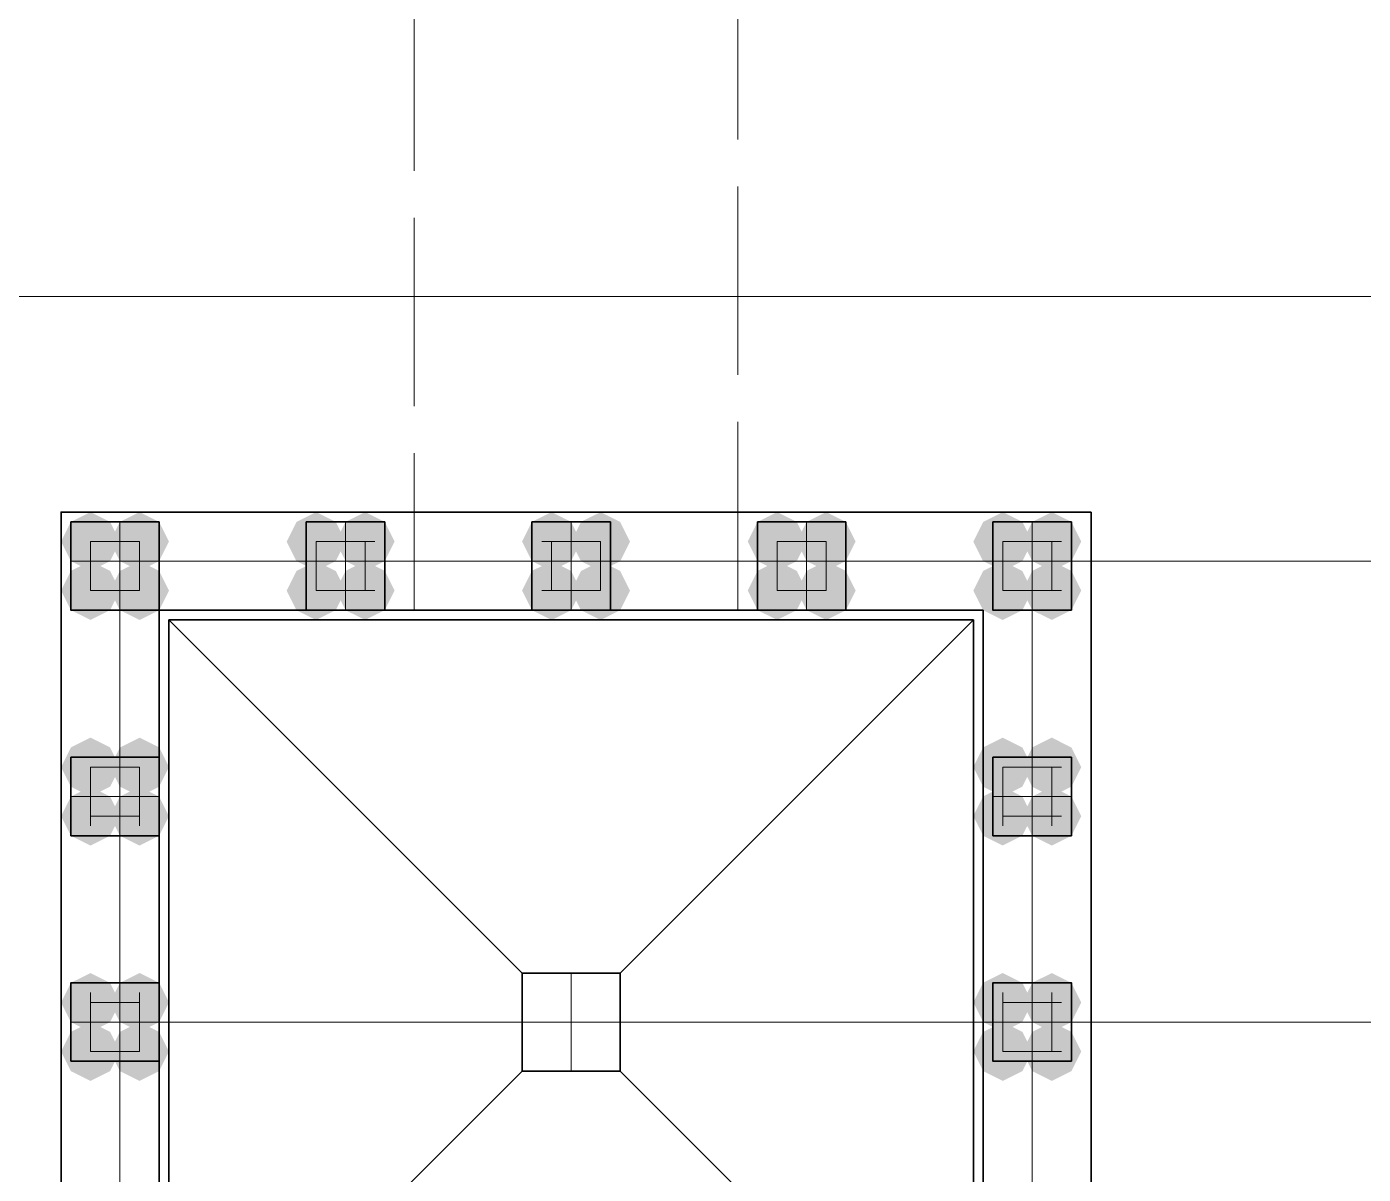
# Model space of a CAD drawing. Header units: millimetres. Extents: x 2315 to 4619, y 1334 to 1897.
# Drawn here: x 3881.62 to 3889.95, y 1524.74 to 1531.89 of the extents above; entities that cross this region are included whole.
import ezdxf

# ---------------------------------------------------------------- set-up
doc = ezdxf.new("R2010")
doc.units = ezdxf.units.MM
doc.linetypes.add('PDF_IMPORT', pattern=[1, 0.8, -0.2])
for name, color, linetype in [('PDF_中心线层', 1, 'Continuous'), ('PDF_粗实线层', 7, 'Continuous'), ('PDF_细实线层', 7, 'Continuous'), ('PDF_虚线层', 6, 'Continuous')]:
    doc.layers.add(name, color=color, linetype=linetype)
doc.layers.add('PDF_转运站初步方案', color=7, linetype='Continuous', true_color=0x00b85c)

msp = doc.modelspace()

# ---------------------------------------------------------------- hatches: boundary and pattern name
at = {"layer": 'PDF_中心线层', "transparency": 33554559}
for points in [[(3882.0203, 1528.7471), (3881.9592, 1528.7471), (3881.9592, 1528.686), (3882.0203, 1528.6249), (3882.0814, 1528.686), (3882.0814, 1528.7471)], [(3882.0203, 1528.7471), (3881.9592, 1528.7471), (3881.9592, 1528.686), (3882.0203, 1528.6249), (3882.0814, 1528.686), (3882.0814, 1528.7471)], [(3882.3257, 1528.7471), (3882.2646, 1528.7471), (3882.2646, 1528.686), (3882.3257, 1528.6249), (3882.3868, 1528.686), (3882.3868, 1528.7471)], [(3882.3257, 1528.7471), (3882.2646, 1528.7471), (3882.2646, 1528.686), (3882.3257, 1528.6249), (3882.3868, 1528.686), (3882.3868, 1528.7471)], [(3883.4252, 1528.7471), (3883.3641, 1528.7471), (3883.3641, 1528.686), (3883.4252, 1528.6249), (3883.4863, 1528.686), (3883.4863, 1528.7471)], [(3883.7306, 1528.7471), (3883.6695, 1528.7471), (3883.6695, 1528.686), (3883.7306, 1528.6249), (3883.7917, 1528.686), (3883.7917, 1528.7471)], [(3884.8911, 1528.7471), (3884.8301, 1528.7471), (3884.8301, 1528.686), (3884.8911, 1528.6249), (3884.9522, 1528.686), (3884.9522, 1528.7471)], [(3885.1965, 1528.7471), (3885.1355, 1528.7471), (3885.1355, 1528.686), (3885.1965, 1528.6249), (3885.2576, 1528.686), (3885.2576, 1528.7471)], [(3886.296, 1528.7471), (3886.2349, 1528.7471), (3886.2349, 1528.686), (3886.296, 1528.6249), (3886.3571, 1528.686), (3886.3571, 1528.7471)], [(3886.296, 1528.7471), (3886.2349, 1528.7471), (3886.2349, 1528.686), (3886.296, 1528.6249), (3886.3571, 1528.686), (3886.3571, 1528.7471)], [(3886.6014, 1528.7471), (3886.5403, 1528.7471), (3886.5403, 1528.686), (3886.6014, 1528.6249), (3886.6625, 1528.686), (3886.6625, 1528.7471)], [(3886.6014, 1528.7471), (3886.5403, 1528.7471), (3886.5403, 1528.686), (3886.6014, 1528.6249), (3886.6625, 1528.686), (3886.6625, 1528.7471)], [(3887.7009, 1528.7471), (3887.6398, 1528.7471), (3887.6398, 1528.686), (3887.7009, 1528.6249), (3887.762, 1528.686), (3887.762, 1528.7471)], [(3888.0063, 1528.7471), (3887.9452, 1528.7471), (3887.9452, 1528.686), (3888.0063, 1528.6249), (3888.0674, 1528.686), (3888.0674, 1528.7471)], [(3882.0203, 1528.4417), (3881.9592, 1528.4417), (3881.9592, 1528.3806), (3882.0203, 1528.3195), (3882.0814, 1528.3806), (3882.0814, 1528.4417)], [(3882.0203, 1528.4417), (3881.9592, 1528.4417), (3881.9592, 1528.3806), (3882.0203, 1528.3195), (3882.0814, 1528.3806), (3882.0814, 1528.4417)], [(3882.3257, 1528.4417), (3882.2646, 1528.4417), (3882.2646, 1528.3806), (3882.3257, 1528.3195), (3882.3868, 1528.3806), (3882.3868, 1528.4417)], [(3882.3257, 1528.4417), (3882.2646, 1528.4417), (3882.2646, 1528.3806), (3882.3257, 1528.3195), (3882.3868, 1528.3806), (3882.3868, 1528.4417)], [(3883.4252, 1528.4417), (3883.3641, 1528.4417), (3883.3641, 1528.3806), (3883.4252, 1528.3195), (3883.4863, 1528.3806), (3883.4863, 1528.4417)], [(3883.7306, 1528.4417), (3883.6695, 1528.4417), (3883.6695, 1528.3806), (3883.7306, 1528.3195), (3883.7917, 1528.3806), (3883.7917, 1528.4417)], [(3884.8911, 1528.4417), (3884.8301, 1528.4417), (3884.8301, 1528.3806), (3884.8911, 1528.3195), (3884.9522, 1528.3806), (3884.9522, 1528.4417)], [(3885.1965, 1528.4417), (3885.1355, 1528.4417), (3885.1355, 1528.3806), (3885.1965, 1528.3195), (3885.2576, 1528.3806), (3885.2576, 1528.4417)], [(3886.296, 1528.4417), (3886.2349, 1528.4417), (3886.2349, 1528.3806), (3886.296, 1528.3195), (3886.3571, 1528.3806), (3886.3571, 1528.4417)], [(3886.296, 1528.4417), (3886.2349, 1528.4417), (3886.2349, 1528.3806), (3886.296, 1528.3195), (3886.3571, 1528.3806), (3886.3571, 1528.4417)], [(3886.6014, 1528.4417), (3886.5403, 1528.4417), (3886.5403, 1528.3806), (3886.6014, 1528.3195), (3886.6625, 1528.3806), (3886.6625, 1528.4417)], [(3886.6014, 1528.4417), (3886.5403, 1528.4417), (3886.5403, 1528.3806), (3886.6014, 1528.3195), (3886.6625, 1528.3806), (3886.6625, 1528.4417)], [(3887.7009, 1528.4417), (3887.6398, 1528.4417), (3887.6398, 1528.3806), (3887.7009, 1528.3195), (3887.762, 1528.3806), (3887.762, 1528.4417)], [(3888.0063, 1528.4417), (3887.9452, 1528.4417), (3887.9452, 1528.3806), (3888.0063, 1528.3195), (3888.0674, 1528.3806), (3888.0674, 1528.4417)], [(3882.0203, 1527.3422), (3881.9592, 1527.3422), (3881.9592, 1527.2811), (3882.0203, 1527.2201), (3882.0814, 1527.2811), (3882.0814, 1527.3422)], [(3882.3257, 1527.3422), (3882.2646, 1527.3422), (3882.2646, 1527.2811), (3882.3257, 1527.2201), (3882.3868, 1527.2811), (3882.3868, 1527.3422)], [(3882.0203, 1527.0368), (3881.9592, 1527.0368), (3881.9592, 1526.9757), (3882.0203, 1526.9147), (3882.0814, 1526.9757), (3882.0814, 1527.0368)], [(3882.3257, 1527.0368), (3882.2646, 1527.0368), (3882.2646, 1526.9757), (3882.3257, 1526.9147), (3882.3868, 1526.9757), (3882.3868, 1527.0368)], [(3882.0203, 1525.8763), (3881.9592, 1525.8763), (3881.9592, 1525.8152), (3882.0203, 1525.7541), (3882.0814, 1525.8152), (3882.0814, 1525.8763)], [(3882.3257, 1525.8763), (3882.2646, 1525.8763), (3882.2646, 1525.8152), (3882.3257, 1525.7541), (3882.3868, 1525.8152), (3882.3868, 1525.8763)], [(3882.0203, 1525.5709), (3881.9592, 1525.5709), (3881.9592, 1525.5098), (3882.0203, 1525.4487), (3882.0814, 1525.5098), (3882.0814, 1525.5709)], [(3882.3257, 1525.5709), (3882.2646, 1525.5709), (3882.2646, 1525.5098), (3882.3257, 1525.4487), (3882.3868, 1525.5098), (3882.3868, 1525.5709)]]:
    msp.add_hatch(color=256, dxfattribs=at).paths.add_polyline_path(points)
at = {"layer": 'PDF_粗实线层', "transparency": 33554559}
for points in [[(3882.0203, 1528.8692), (3881.8982, 1528.8082), (3881.8371, 1528.686), (3881.8982, 1528.5638), (3882.0203, 1528.5028), (3882.1425, 1528.5638), (3882.2036, 1528.686), (3882.1425, 1528.8082)], [(3882.3257, 1528.8692), (3882.2036, 1528.8082), (3882.1425, 1528.686), (3882.2036, 1528.5638), (3882.3257, 1528.5028), (3882.4479, 1528.5638), (3882.509, 1528.686), (3882.4479, 1528.8082)], [(3883.4252, 1528.8692), (3883.303, 1528.8082), (3883.2419, 1528.686), (3883.303, 1528.5638), (3883.4252, 1528.5028), (3883.5474, 1528.5638), (3883.6084, 1528.686), (3883.5474, 1528.8082)], [(3883.7306, 1528.8692), (3883.6084, 1528.8082), (3883.5474, 1528.686), (3883.6084, 1528.5638), (3883.7306, 1528.5028), (3883.8528, 1528.5638), (3883.9138, 1528.686), (3883.8528, 1528.8082)], [(3884.8911, 1528.8692), (3884.769, 1528.8082), (3884.7079, 1528.686), (3884.769, 1528.5638), (3884.8911, 1528.5028), (3885.0133, 1528.5638), (3885.0744, 1528.686), (3885.0133, 1528.8082)], [(3885.1965, 1528.8692), (3885.0744, 1528.8082), (3885.0133, 1528.686), (3885.0744, 1528.5638), (3885.1965, 1528.5028), (3885.3187, 1528.5638), (3885.3798, 1528.686), (3885.3187, 1528.8082)], [(3886.296, 1528.8692), (3886.1738, 1528.8082), (3886.1128, 1528.686), (3886.1738, 1528.5638), (3886.296, 1528.5028), (3886.4182, 1528.5638), (3886.4792, 1528.686), (3886.4182, 1528.8082)], [(3886.6014, 1528.8692), (3886.4792, 1528.8082), (3886.4182, 1528.686), (3886.4792, 1528.5638), (3886.6014, 1528.5028), (3886.7236, 1528.5638), (3886.7847, 1528.686), (3886.7236, 1528.8082)], [(3887.7009, 1528.8692), (3887.5787, 1528.8082), (3887.5176, 1528.686), (3887.5787, 1528.5638), (3887.7009, 1528.5028), (3887.823, 1528.5638), (3887.8841, 1528.686), (3887.823, 1528.8082)], [(3888.0063, 1528.8692), (3887.8841, 1528.8082), (3887.823, 1528.686), (3887.8841, 1528.5638), (3888.0063, 1528.5028), (3888.1284, 1528.5638), (3888.1895, 1528.686), (3888.1284, 1528.8082)], [(3882.0203, 1528.5638), (3881.8982, 1528.5028), (3881.8371, 1528.3806), (3881.8982, 1528.2584), (3882.0203, 1528.1974), (3882.1425, 1528.2584), (3882.2036, 1528.3806), (3882.1425, 1528.5028)], [(3882.3257, 1528.5638), (3882.2036, 1528.5028), (3882.1425, 1528.3806), (3882.2036, 1528.2584), (3882.3257, 1528.1974), (3882.4479, 1528.2584), (3882.509, 1528.3806), (3882.4479, 1528.5028)], [(3883.4252, 1528.5638), (3883.303, 1528.5028), (3883.2419, 1528.3806), (3883.303, 1528.2584), (3883.4252, 1528.1974), (3883.5474, 1528.2584), (3883.6084, 1528.3806), (3883.5474, 1528.5028)], [(3883.7306, 1528.5638), (3883.6084, 1528.5028), (3883.5474, 1528.3806), (3883.6084, 1528.2584), (3883.7306, 1528.1974), (3883.8528, 1528.2584), (3883.9138, 1528.3806), (3883.8528, 1528.5028)], [(3884.8911, 1528.5638), (3884.769, 1528.5028), (3884.7079, 1528.3806), (3884.769, 1528.2584), (3884.8911, 1528.1974), (3885.0133, 1528.2584), (3885.0744, 1528.3806), (3885.0133, 1528.5028)], [(3885.1965, 1528.5638), (3885.0744, 1528.5028), (3885.0133, 1528.3806), (3885.0744, 1528.2584), (3885.1965, 1528.1974), (3885.3187, 1528.2584), (3885.3798, 1528.3806), (3885.3187, 1528.5028)], [(3886.296, 1528.5638), (3886.1738, 1528.5028), (3886.1128, 1528.3806), (3886.1738, 1528.2584), (3886.296, 1528.1974), (3886.4182, 1528.2584), (3886.4792, 1528.3806), (3886.4182, 1528.5028)], [(3886.6014, 1528.5638), (3886.4792, 1528.5028), (3886.4182, 1528.3806), (3886.4792, 1528.2584), (3886.6014, 1528.1974), (3886.7236, 1528.2584), (3886.7847, 1528.3806), (3886.7236, 1528.5028)], [(3887.7009, 1528.5638), (3887.5787, 1528.5028), (3887.5176, 1528.3806), (3887.5787, 1528.2584), (3887.7009, 1528.1974), (3887.823, 1528.2584), (3887.8841, 1528.3806), (3887.823, 1528.5028)], [(3888.0063, 1528.5638), (3887.8841, 1528.5028), (3887.823, 1528.3806), (3887.8841, 1528.2584), (3888.0063, 1528.1974), (3888.1284, 1528.2584), (3888.1895, 1528.3806), (3888.1284, 1528.5028)], [(3882.0203, 1527.4644), (3881.8982, 1527.4033), (3881.8371, 1527.2811), (3881.8982, 1527.159), (3882.0203, 1527.0979), (3882.1425, 1527.159), (3882.2036, 1527.2811), (3882.1425, 1527.4033)], [(3882.3257, 1527.4644), (3882.2036, 1527.4033), (3882.1425, 1527.2811), (3882.2036, 1527.159), (3882.3257, 1527.0979), (3882.4479, 1527.159), (3882.509, 1527.2811), (3882.4479, 1527.4033)], [(3887.7009, 1527.4644), (3887.5787, 1527.4033), (3887.5176, 1527.2811), (3887.5787, 1527.159), (3887.7009, 1527.0979), (3887.823, 1527.159), (3887.8841, 1527.2811), (3887.823, 1527.4033)], [(3888.0063, 1527.4644), (3887.8841, 1527.4033), (3887.823, 1527.2811), (3887.8841, 1527.159), (3888.0063, 1527.0979), (3888.1284, 1527.159), (3888.1895, 1527.2811), (3888.1284, 1527.4033)], [(3882.0203, 1527.159), (3881.8982, 1527.0979), (3881.8371, 1526.9757), (3881.8982, 1526.8536), (3882.0203, 1526.7925), (3882.1425, 1526.8536), (3882.2036, 1526.9757), (3882.1425, 1527.0979)], [(3882.3257, 1527.159), (3882.2036, 1527.0979), (3882.1425, 1526.9757), (3882.2036, 1526.8536), (3882.3257, 1526.7925), (3882.4479, 1526.8536), (3882.509, 1526.9757), (3882.4479, 1527.0979)], [(3887.7009, 1527.159), (3887.5787, 1527.0979), (3887.5176, 1526.9757), (3887.5787, 1526.8536), (3887.7009, 1526.7925), (3887.823, 1526.8536), (3887.8841, 1526.9757), (3887.823, 1527.0979)], [(3888.0063, 1527.159), (3887.8841, 1527.0979), (3887.823, 1526.9757), (3887.8841, 1526.8536), (3888.0063, 1526.7925), (3888.1284, 1526.8536), (3888.1895, 1526.9757), (3888.1284, 1527.0979)], [(3882.0203, 1525.9984), (3881.8982, 1525.9374), (3881.8371, 1525.8152), (3881.8982, 1525.693), (3882.0203, 1525.6319), (3882.1425, 1525.693), (3882.2036, 1525.8152), (3882.1425, 1525.9374)], [(3882.3257, 1525.9984), (3882.2036, 1525.9374), (3882.1425, 1525.8152), (3882.2036, 1525.693), (3882.3257, 1525.6319), (3882.4479, 1525.693), (3882.509, 1525.8152), (3882.4479, 1525.9374)], [(3887.7009, 1525.9984), (3887.5787, 1525.9374), (3887.5176, 1525.8152), (3887.5787, 1525.693), (3887.7009, 1525.6319), (3887.823, 1525.693), (3887.8841, 1525.8152), (3887.823, 1525.9374)], [(3888.0063, 1525.9984), (3887.8841, 1525.9374), (3887.823, 1525.8152), (3887.8841, 1525.693), (3888.0063, 1525.6319), (3888.1284, 1525.693), (3888.1895, 1525.8152), (3888.1284, 1525.9374)], [(3882.0203, 1525.693), (3881.8982, 1525.6319), (3881.8371, 1525.5098), (3881.8982, 1525.3876), (3882.0203, 1525.3265), (3882.1425, 1525.3876), (3882.2036, 1525.5098), (3882.1425, 1525.6319)], [(3882.3257, 1525.693), (3882.2036, 1525.6319), (3882.1425, 1525.5098), (3882.2036, 1525.3876), (3882.3257, 1525.3265), (3882.4479, 1525.3876), (3882.509, 1525.5098), (3882.4479, 1525.6319)], [(3887.7009, 1525.693), (3887.5787, 1525.6319), (3887.5176, 1525.5098), (3887.5787, 1525.3876), (3887.7009, 1525.3265), (3887.823, 1525.3876), (3887.8841, 1525.5098), (3887.823, 1525.6319)], [(3888.0063, 1525.693), (3887.8841, 1525.6319), (3887.823, 1525.5098), (3887.8841, 1525.3876), (3888.0063, 1525.3265), (3888.1284, 1525.3876), (3888.1895, 1525.5098), (3888.1284, 1525.6319)]]:
    msp.add_hatch(color=256, dxfattribs=at).paths.add_polyline_path(points)

# ---------------------------------------------------------------- linework, layer by layer
at = {"layer": 'PDF_中心线层', "lineweight": 18}
for points in [[(3882.2036, 1528.2584), (3882.2036, 1528.8082)], [(3883.6084, 1528.2584), (3883.6084, 1528.8082)], [(3885.0133, 1528.2584), (3885.0133, 1528.8082)], [(3886.4792, 1528.2584), (3886.4792, 1528.8082)], [(3887.8841, 1528.2584), (3887.8841, 1528.8082)], [(3882.2036, 1528.3195), (3882.2036, 1528.7471)], [(3883.6084, 1528.3195), (3883.6084, 1528.7471)], [(3885.0133, 1528.3195), (3885.0133, 1528.7471)], [(3886.4792, 1528.3195), (3886.4792, 1528.7471)], [(3887.8841, 1528.3195), (3887.8841, 1528.7471)], [(3883.4252, 1528.686), (3883.4863, 1528.686)], [(3883.7917, 1528.686), (3883.7306, 1528.686)], [(3884.8301, 1528.686), (3884.8911, 1528.686)], [(3885.1965, 1528.686), (3885.1355, 1528.686)], [(3887.7009, 1528.686), (3887.762, 1528.686)], [(3888.0674, 1528.686), (3888.0063, 1528.686)], [(3882.4479, 1528.5638), (3881.8982, 1528.5638)], [(3882.3868, 1528.5638), (3881.9592, 1528.5638)], [(3883.8528, 1528.5638), (3883.3641, 1528.5638)], [(3883.7917, 1528.5638), (3883.4252, 1528.5638)], [(3884.8301, 1528.5638), (3885.2576, 1528.5638), (3884.769, 1528.5638)], [(3886.1738, 1528.5638), (3886.7236, 1528.5638)], [(3886.2349, 1528.5638), (3886.6625, 1528.5638)], [(3888.1284, 1528.5638), (3887.6398, 1528.5638)], [(3888.0674, 1528.5638), (3887.7009, 1528.5638)], [(3883.4252, 1528.3806), (3883.4863, 1528.3806)], [(3883.7917, 1528.3806), (3883.7306, 1528.3806)], [(3884.8301, 1528.3806), (3884.8911, 1528.3806)], [(3885.1965, 1528.3806), (3885.1355, 1528.3806)], [(3887.7009, 1528.3806), (3887.762, 1528.3806)], [(3888.0674, 1528.3806), (3888.0063, 1528.3806)], [(3882.2036, 1526.8536), (3882.2036, 1527.3422), (3882.2036, 1526.9147)], [(3887.8841, 1526.8536), (3887.8841, 1527.3422), (3887.8841, 1526.9147)], [(3882.0203, 1527.2201), (3882.0203, 1527.2811)], [(3882.3257, 1527.2201), (3882.3257, 1527.2811)], [(3887.7009, 1527.2201), (3887.7009, 1527.2811), (3887.762, 1527.2811)], [(3888.0674, 1527.2811), (3888.0063, 1527.2811), (3888.0063, 1527.2201)], [(3881.8982, 1527.0979), (3882.4479, 1527.0979)], [(3881.9592, 1527.0979), (3882.3868, 1527.0979)], [(3888.1284, 1527.0979), (3887.6398, 1527.0979)], [(3888.0674, 1527.0979), (3887.7009, 1527.0979)], [(3882.0203, 1526.9757), (3882.0203, 1526.9147)], [(3882.3257, 1526.9757), (3882.3257, 1526.9147)], [(3887.7009, 1526.9147), (3887.7009, 1526.9757), (3887.762, 1526.9757)], [(3888.0674, 1526.9757), (3888.0063, 1526.9757), (3888.0063, 1526.9147)], [(3885.0133, 1525.9984), (3885.0133, 1525.3876)], [(3882.2036, 1525.4487), (3882.2036, 1525.9374)], [(3887.8841, 1525.4487), (3887.8841, 1525.9374)], [(3882.0203, 1525.8152), (3882.0203, 1525.8763)], [(3882.2036, 1525.5098), (3882.2036, 1525.8763)], [(3882.3257, 1525.8152), (3882.3257, 1525.8763)], [(3887.7009, 1525.8763), (3887.7009, 1525.8152), (3887.762, 1525.8152)], [(3887.8841, 1525.5098), (3887.8841, 1525.8763)], [(3888.0674, 1525.8152), (3888.0063, 1525.8152), (3888.0063, 1525.8763)], [(3881.8982, 1525.693), (3882.4479, 1525.693)], [(3881.9592, 1525.693), (3882.3868, 1525.693)], [(3882.2036, 1525.693), (3899.856, 1525.693), (3909.5679, 1525.693)], [(3885.3187, 1525.693), (3884.7079, 1525.693)], [(3888.1284, 1525.693), (3887.6398, 1525.693)], [(3888.0674, 1525.693), (3887.7009, 1525.693)], [(3882.0203, 1525.5709), (3882.0203, 1525.5098)], [(3882.3257, 1525.5709), (3882.3257, 1525.5098)], [(3887.7009, 1525.5709), (3887.7009, 1525.5098), (3887.762, 1525.5098)], [(3888.0674, 1525.5098), (3888.0063, 1525.5098), (3888.0063, 1525.5709)]]:
    msp.add_lwpolyline(points, dxfattribs=at)
for points in [[(3882.3257, 1528.686), (3882.0203, 1528.686), (3882.0203, 1528.3806), (3882.3257, 1528.3806)], [(3883.7306, 1528.686), (3883.4252, 1528.686), (3883.4252, 1528.3806), (3883.7306, 1528.3806)], [(3885.1965, 1528.686), (3884.8911, 1528.686), (3884.8911, 1528.3806), (3885.1965, 1528.3806)], [(3886.296, 1528.686), (3886.6014, 1528.686), (3886.6014, 1528.3806), (3886.296, 1528.3806)], [(3888.0063, 1528.686), (3887.7009, 1528.686), (3887.7009, 1528.3806), (3888.0063, 1528.3806)], [(3882.2036, 1528.5638), (3882.2036, 1522.8222), (3887.8841, 1522.8222), (3887.8841, 1528.5638)], [(3887.8841, 1528.5638), (3887.8841, 1522.8222), (3899.856, 1522.8222), (3899.856, 1528.5638)], [(3882.0203, 1527.2811), (3882.3257, 1527.2811), (3882.3257, 1526.9757), (3882.0203, 1526.9757)], [(3888.0063, 1527.2811), (3887.7009, 1527.2811), (3887.7009, 1526.9757), (3888.0063, 1526.9757)], [(3882.0203, 1525.8152), (3882.3257, 1525.8152), (3882.3257, 1525.5098), (3882.0203, 1525.5098)], [(3888.0063, 1525.8152), (3887.7009, 1525.8152), (3887.7009, 1525.5098), (3888.0063, 1525.5098)]]:
    msp.add_lwpolyline(points, close=True, dxfattribs=at)
at = {"layer": 'PDF_粗实线层', "color": 8, "lineweight": 35, "true_color": 0x808080}
for points in [[(3888.2506, 1528.8692), (3881.8371, 1528.8692), (3881.8371, 1522.5168), (3888.2506, 1522.5168)], [(3887.5787, 1528.2584), (3882.4479, 1528.2584), (3882.4479, 1523.1276), (3887.5787, 1523.1276)]]:
    msp.add_lwpolyline(points, close=True, dxfattribs=at)
at = {"layer": 'PDF_粗实线层', "lineweight": 35}
for points in [[(3882.4479, 1528.2584), (3882.4479, 1528.8082), (3881.8982, 1528.8082), (3881.8982, 1528.2584)], [(3883.8528, 1528.2584), (3883.8528, 1528.8082), (3883.3641, 1528.8082), (3883.3641, 1528.2584)], [(3885.2576, 1528.2584), (3885.2576, 1528.8082), (3884.769, 1528.8082), (3884.769, 1528.2584)], [(3886.1738, 1528.2584), (3886.1738, 1528.8082), (3886.7236, 1528.8082), (3886.7236, 1528.2584)], [(3888.1284, 1528.2584), (3888.1284, 1528.8082), (3887.6398, 1528.8082), (3887.6398, 1528.2584)], [(3887.5176, 1528.1974), (3882.509, 1528.1974), (3882.509, 1523.1887), (3887.5176, 1523.1887)], [(3881.8982, 1526.8536), (3881.8982, 1527.3422), (3882.4479, 1527.3422), (3882.4479, 1526.8536)], [(3888.1284, 1526.8536), (3888.1284, 1527.3422), (3887.6398, 1527.3422), (3887.6398, 1526.8536)], [(3885.3187, 1525.9984), (3884.7079, 1525.9984), (3884.7079, 1525.3876), (3885.3187, 1525.3876)], [(3881.8982, 1525.4487), (3881.8982, 1525.9374), (3882.4479, 1525.9374), (3882.4479, 1525.4487)], [(3888.1284, 1525.4487), (3888.1284, 1525.9374), (3887.6398, 1525.9374), (3887.6398, 1525.4487)]]:
    msp.add_lwpolyline(points, close=True, dxfattribs=at)
for points in [[(3884.7079, 1525.9984), (3882.509, 1528.1974)], [(3885.3187, 1525.9984), (3887.5176, 1528.1974)], [(3884.7079, 1525.3876), (3882.509, 1523.1887)], [(3885.3187, 1525.3876), (3887.5176, 1523.1887)]]:
    msp.add_lwpolyline(points, dxfattribs=at)
at = {"layer": 'PDF_细实线层', "color": 8, "lineweight": 18, "true_color": 0x767676}
for points in [[(3882.0203, 1528.686), (3882.0203, 1528.686)], [(3882.3257, 1528.686), (3882.3257, 1528.686)], [(3883.4252, 1528.686), (3883.4252, 1528.686)], [(3883.7306, 1528.686), (3883.7306, 1528.686)], [(3884.8911, 1528.686), (3884.8911, 1528.686)], [(3885.1965, 1528.686), (3885.1965, 1528.686)], [(3886.296, 1528.686), (3886.296, 1528.686)], [(3886.6014, 1528.686), (3886.6014, 1528.686)], [(3887.7009, 1528.686), (3887.7009, 1528.686)], [(3888.0063, 1528.686), (3888.0063, 1528.686)], [(3882.0203, 1528.3806), (3882.0203, 1528.3806)], [(3882.3257, 1528.3806), (3882.3257, 1528.3806)], [(3883.4252, 1528.3806), (3883.4252, 1528.3806)], [(3883.7306, 1528.3806), (3883.7306, 1528.3806)], [(3884.8911, 1528.3806), (3884.8911, 1528.3806)], [(3885.1965, 1528.3806), (3885.1965, 1528.3806)], [(3886.296, 1528.3806), (3886.296, 1528.3806)], [(3886.6014, 1528.3806), (3886.6014, 1528.3806)], [(3887.7009, 1528.3806), (3887.7009, 1528.3806)], [(3888.0063, 1528.3806), (3888.0063, 1528.3806)], [(3882.0203, 1527.2811), (3882.0203, 1527.2811)], [(3882.3257, 1527.2811), (3882.3257, 1527.2811)], [(3887.7009, 1527.2811), (3887.7009, 1527.2811)], [(3888.0063, 1527.2811), (3888.0063, 1527.2811)], [(3882.0203, 1526.9757), (3882.0203, 1526.9757)], [(3882.3257, 1526.9757), (3882.3257, 1526.9757)], [(3887.7009, 1526.9757), (3887.7009, 1526.9757)], [(3888.0063, 1526.9757), (3888.0063, 1526.9757)], [(3882.0203, 1525.8152), (3882.0203, 1525.8152)], [(3882.3257, 1525.8152), (3882.3257, 1525.8152)], [(3887.7009, 1525.8152), (3887.7009, 1525.8152)], [(3888.0063, 1525.8152), (3888.0063, 1525.8152)], [(3882.0203, 1525.5098), (3882.0203, 1525.5098)], [(3882.3257, 1525.5098), (3882.3257, 1525.5098)], [(3887.7009, 1525.5098), (3887.7009, 1525.5098)], [(3888.0063, 1525.5098), (3888.0063, 1525.5098)]]:
    msp.add_lwpolyline(points, dxfattribs=at)
at = {"layer": 'PDF_虚线层', "linetype": 'PDF_IMPORT', "lineweight": 18, "ltscale": 1.465947}
msp.add_lwpolyline([(3884.036, 1528.2584), (3886.0517, 1528.2584), (3886.0517, 1532.1676), (3884.036, 1532.1676), (3884.036, 1528.2584)], dxfattribs=at)
at = {"layer": 'PDF_转运站初步方案', "color": 142, "lineweight": 5, "true_color": 0x00a5dd}
msp.add_lwpolyline([(3419.9417, 1530.213), (4209.9037, 1530.213)], dxfattribs=at)

doc.saveas('drawing.dxf')
